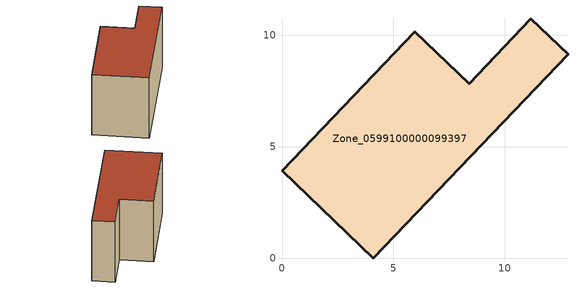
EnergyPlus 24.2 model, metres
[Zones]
Zone_0599100000099397
 floor ground (C_G): 0,3.91 5.97,10.16 8.41,7.83 11.17,10.73 12.84,9.14 4.09,0 z0
 wall outside (C_F): 5.97,10.16 0,3.91 4.09,0 12.84,9.14 11.17,10.73 8.41,7.83 5.97,10.16 z0:7.03
 roof outside (C_R): 12.84,9.14 11.17,10.73 8.41,7.83 5.97,10.16 0,3.91 4.09,0 z7.03
[BUILDING]
Pand.0599100000099397: North Axis=0; Terrain=City; Loads Convergence Tolerance Value=0.04; Temperature Convergence Tolerance Value=0.4; Solar Distribution=FullExterior; Maximum Number of Warmup Days=25; Minimum Number of Warmup Days=1
[Site:Location]
Rotterdam.The.Hague.AP_ZH_NLD Design_Conditions: Latitude=51.96; Longitude=4.45; Time Zone=1; Elevation=-4.5
[SITE:GROUNDTEMPERATURE:BUILDINGSURFACE]
18, 18, 18, 18, 18, 18, 18, 18, 18, 18, 18, 18
[MATERIAL] Thermal Absorptance=0.9; Solar Absorptance=0.7; Visible Absorptance=0.7
Name | Roughness | Thickness | Conductivity | Density | Specific Heat
G.TC.1975-1991 | MediumSmooth | 0.15 | 0.288461 | 540 | 1210
F.TC.1975-1991 | Rough | 0.3 | 0.230769 | 1920 | 840
R.TC.1975-1991 | MediumRough | 0.2 | 0.153846 | 1500 | 1000
[CONSTRUCTION]
C_G: G.TC.1975-1991
C_F: F.TC.1975-1991
C_R: R.TC.1975-1991
[ZONE]
Zone_0599100000099397: Type=1; Multiplier=1; Ceiling Height=Autocalculate; Volume=Autocalculate; Floor Area=autocalculate; Part of Total Floor Area=Yes
[ZONEINFILTRATION:DESIGNFLOWRATE]
Infil_Zone_0599100000099397: Zone or ZoneList or Space or SpaceList=Zone_0599100000099397; Schedule=AlwaysOn; Design Flow Rate Calculation Method=Flow/Area; Flow Rate per Floor Area=0.003; Constant Term Coefficient=1; Temperature Term Coefficient=0; Velocity Term Coefficient=0; Velocity Squared Term Coefficient=0
[HVACTEMPLATE:ZONE:IDEALLOADSAIRSYSTEM]
Zone_0599100000099397: Maximum Heating Supply Air Temperature=50; Minimum Cooling Supply Air Temperature=13; Maximum Heating Supply Air Humidity Ratio=0.0156; Minimum Cooling Supply Air Humidity Ratio=0.0077; Heating Limit=NoLimit; Cooling Limit=NoLimit; Dehumidification Control Type=ConstantSensibleHeatRatio; Cooling Sensible Heat Ratio=0.7; Dehumidification Setpoint=60; Humidification Control Type=None; Humidification Setpoint=30; Outdoor Air Method=None; Outdoor Air Flow Rate per Person=0.00944; Outdoor Air Flow Rate per Zone Floor Area=0; Outdoor Air Flow Rate per Zone=0; Demand Controlled Ventilation Type=None; Outdoor Air Economizer Type=NoEconomizer; Heat Recovery Type=None; Sensible Heat Recovery Effectiveness=0.7; Latent Heat Recovery Effectiveness=0.65
[ZONECONTROL:THERMOSTAT]
ThermostatControl_Zone_0599100000099397: Zone or ZoneList=Zone_0599100000099397; Control Type Schedule=DualSetpointControlType; Control 1=Thermostat_Zone_0599100000099397; Temperature Difference Between Cutout And Setpoint=0
[THERMOSTATSETPOINT:DUALSETPOINT]
Thermostat_Zone_0599100000099397: Heating Setpoint Temperature Schedule=HeatingSetpoint_Zone_0599100000099397; Cooling Setpoint Temperature Schedule=CoolingSetpoint_Zone_0599100000099397
[SCHEDULE:COMPACT]
HeatingSetpoint_Zone_0599100000099397: Through: 12/31, For: AllDays, Until: 24:00, 21
CoolingSetpoint_Zone_0599100000099397: Through: 12/31, For: AllDays, Until: 24:00, 24
DualSetpointControlType: Through: 12/31, For: AllDays, Until: 24:00, 4
AlwaysOn: Through: 12/31, For: AllDays, Until: 24:00, 1
